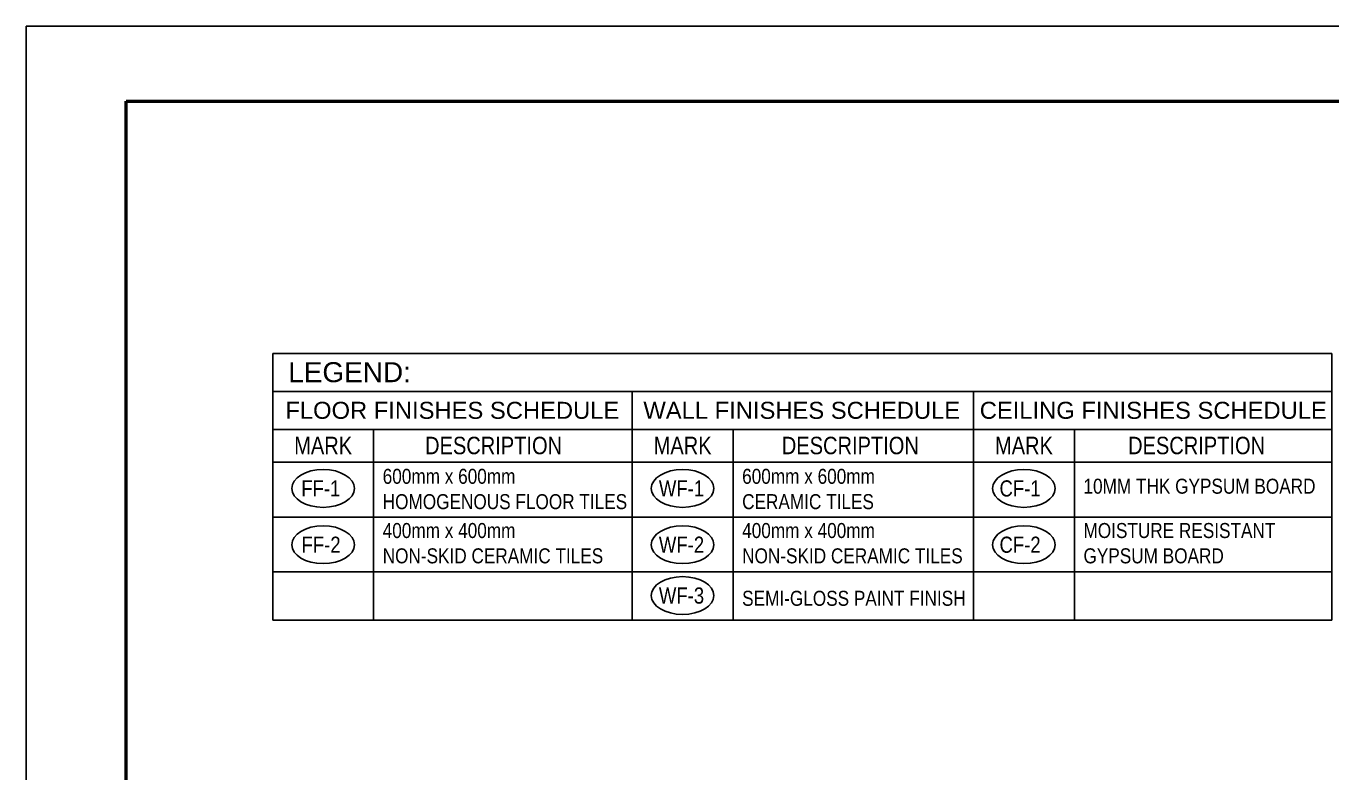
# Model space of a CAD drawing. Header units: millimetres. Extents: x 568137 to 731329, y -326076 to -191870.
# Drawn here: x 644229 to 657285, y -303844 to -296376 of the extents above; entities that cross this region are included whole.
import ezdxf
from ezdxf.enums import TextEntityAlignment as Align

# ---------------------------------------------------------------- set-up
doc = ezdxf.new("R2010")
doc.units = ezdxf.units.MM
doc.header["$LTSCALE"] = 300
doc.header["$MEASUREMENT"] = 0
doc.layers.get('DEFPOINTS').update_dxf_attribs({"color": 8})
doc.layers.add('2TX-AR', color=2, linetype='Continuous')
doc.layers.add('DOOR-SCH', color=3, linetype='Continuous')
doc.layers.add('BORDER', color=5, linetype='Continuous', lineweight=50)
doc.styles.add('mar4', font='ARIALN.TTF')
doc.styles.add('SWISS721', font='swissc.ttf')
doc.styles.add('text', font='arial.ttf')

msp = doc.modelspace()

# ---------------------------------------------------------------- linework, layer by layer
at = {"layer": '2TX-AR'}
for p, q in [((646694.9, -299648.8), (657284.8, -299648.8)), ((646694.9, -299648.8), (646694.9, -302317.1)), ((657284.8, -299648.8), (657284.8, -302317.1)), ((646694.9, -300029.8), (657284.8, -300029.8)), ((650289, -300029.8), (650289, -302317.1)), ((653701.7, -300029.8), (653701.7, -302317.1)), ((646694.9, -300410.8), (657284.8, -300410.8)), ((646694.9, -300735.5), (657284.8, -300735.5)), ((646694.9, -301287.7), (657284.8, -301287.7)), ((646694.9, -301831.5), (657284.8, -301831.5)), ((646694.9, -302317.1), (657284.8, -302317.1))]:
    msp.add_line(p, q, dxfattribs=at)
at = {"layer": '2TX-AR', "linetype": 'ByBlock'}
for p, q in [((647703.4, -300410.8), (647703.4, -302317.1)), ((651297.4, -300410.8), (651297.4, -302317.1)), ((654710.1, -300410.8), (654710.1, -302317.1))]:
    msp.add_line(p, q, dxfattribs=at)
at = {"layer": '2TX-AR'}
for centre in [(647199.2, -300998.9), (650793.2, -300998.9), (654205.9, -300998.9), (647199.2, -301561.9), (650793.2, -301561.9), (654205.9, -301561.9), (650793.2, -302070.2)]:
    msp.add_ellipse(centre, major_axis=(313.3, 0), ratio=0.6037406, dxfattribs=at)
at = {"layer": 'BORDER'}
msp.add_lwpolyline([(645229.4, -297125.5), (685529.4, -297125.5), (685529.4, -325325.5), (645229.4, -325325.5)], close=True, dxfattribs=at)
at = {"layer": 'DEFPOINTS'}
msp.add_lwpolyline([(644229.4, -296375.5), (686279.4, -296375.5), (686279.4, -326075.5), (644229.4, -326075.5)], close=True, dxfattribs=at)

# ---------------------------------------------------------------- texts
at = {"layer": '2TX-AR', "style": 'text'}
msp.add_text('LEGEND:', height=200, dxfattribs=at).set_placement((647463.3, -299936.5), align=Align.CENTER)
at = {"layer": '2TX-AR'}
for s, height, style, p in [('FLOOR FINISHES SCHEDULE', 170, 'text', (646821.5, -300302.8)), ('WALL FINISHES SCHEDULE', 170, 'text', (650401, -300302.8)), ('CEILING FINISHES SCHEDULE', 170, 'text', (653763.9, -300302.8)), ('600mm x 600mm', 150, 'mar4', (647794.5, -300953)), ('600mm x 600mm', 150, 'mar4', (651388.5, -300953)), ('10MM THK GYPSUM BOARD', 150, 'mar4', (654801.2, -301051.6)), ('HOMOGENOUS FLOOR TILES', 150, 'mar4', (647794.5, -301206.2)), ('CERAMIC TILES', 150, 'mar4', (651388.5, -301206.2)), ('400mm x 400mm', 150, 'mar4', (647794.5, -301494.9)), ('400mm x 400mm', 150, 'mar4', (651388.5, -301494.9)), ('MOISTURE RESISTANT', 150, 'mar4', (654801.2, -301494.9)), ('NON-SKID CERAMIC TILES', 150, 'mar4', (647794.5, -301748.1)), ('NON-SKID CERAMIC TILES', 150, 'mar4', (651388.5, -301748.1)), ('GYPSUM BOARD', 150, 'mar4', (654801.2, -301748.1)), ('SEMI-GLOSS PAINT FINISH', 150, 'mar4', (651388.5, -302172.8))]:
    msp.add_text(s, height=height, dxfattribs=dict(at, style=style)).set_placement(p)
at = {"layer": '2TX-AR', "style": 'mar4'}
for s, p in [('FF-1', (647175.8, -300998.9)), ('WF-1', (650782.1, -300998.9)), ('CF-1', (654167.3, -300998.9)), ('FF-2', (647178.6, -301561.9)), ('WF-2', (650782.1, -301561.9)), ('CF-2', (654167.3, -301561.9)), ('WF-3', (650782.1, -302070.2))]:
    msp.add_text(s, height=161.54, dxfattribs=at).set_placement(p, align=Align.MIDDLE_CENTER)
at = {"layer": 'DOOR-SCH', "color": 2, "linetype": 'Continuous', "lineweight": 13, "style": 'SWISS721'}
for s, p in [('MARK', (647199.2, -300569.7)), ('DESCRIPTION', (648903.3, -300569.7)), ('MARK', (650793.2, -300569.7)), ('DESCRIPTION', (652470.2, -300569.7)), ('MARK', (654205.9, -300569.7)), ('DESCRIPTION', (655932.1, -300569.7))]:
    msp.add_text(s, height=175, dxfattribs=at).set_placement(p, align=Align.MIDDLE_CENTER)

doc.saveas('drawing.dxf')
